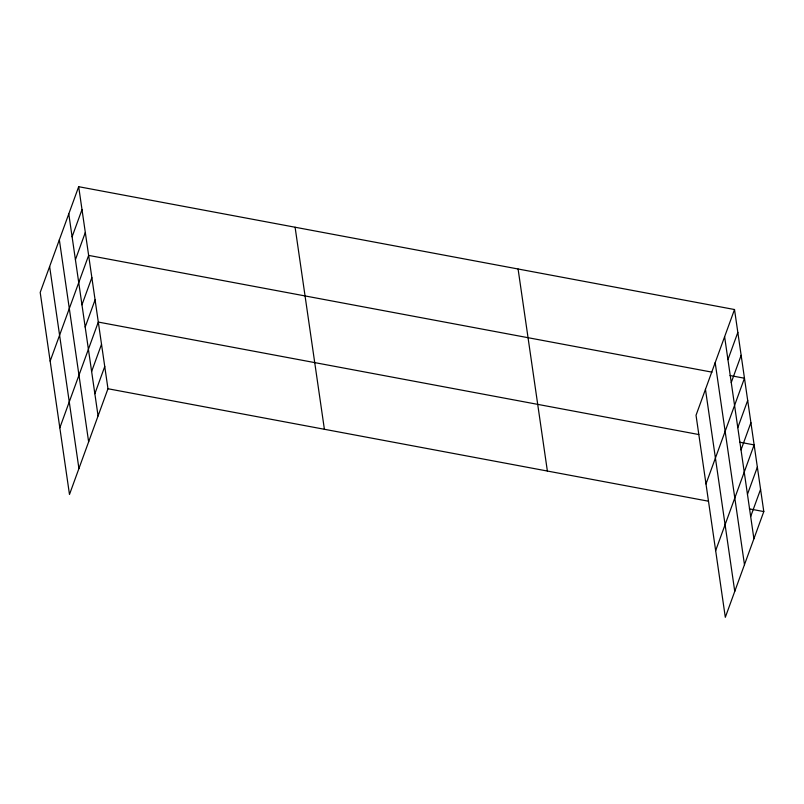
<?xml version="1.0" encoding="UTF-8"?>
<svg xmlns="http://www.w3.org/2000/svg" width="804" height="804" viewBox="0 0 804 804"><rect width="100%" height="100%" fill="white"/><g stroke="black" fill="none" stroke-linecap="round" stroke-linejoin="round"><path stroke-width="1.21" d="M78.681 186.699L40.2 292.425L69.486 494.47L107.967 388.744L78.681 186.699L734.514 309.53L763.8 511.575L725.319 617.301L696.033 415.256L734.514 309.53M72.099 236.798L81.998 209.603M75.415 259.702L85.314 232.497M50.16 361.117L88.641 255.401L712.002 372.151M81.958 304.816L91.857 277.621M85.184 327.047L95.083 299.852M59.828 427.788L98.299 322.072L698.827 434.542M91.626 371.498L101.525 344.293M94.852 393.719L104.751 366.523M727.932 359.629L737.831 332.434M731.248 382.523L741.147 355.328M705.992 483.948L744.464 378.232L730.042 375.528M737.791 427.648L747.69 400.452M741.017 449.878L750.916 422.673M715.65 550.619L754.132 444.903L739.71 442.2M747.459 494.329L757.358 467.124M750.675 516.55L760.574 489.355M107.967 388.744L708.495 501.214M749.368 508.872L763.8 511.575M724.615 336.735L753.901 538.77M715.178 362.644L744.474 564.689M705.46 389.337L734.755 591.382M518.088 268.998L547.373 471.043M295.098 227.241L324.394 429.286M68.782 213.904L98.068 415.949M59.345 239.813L88.641 441.858M49.627 266.516L78.923 468.551"/></g></svg>
